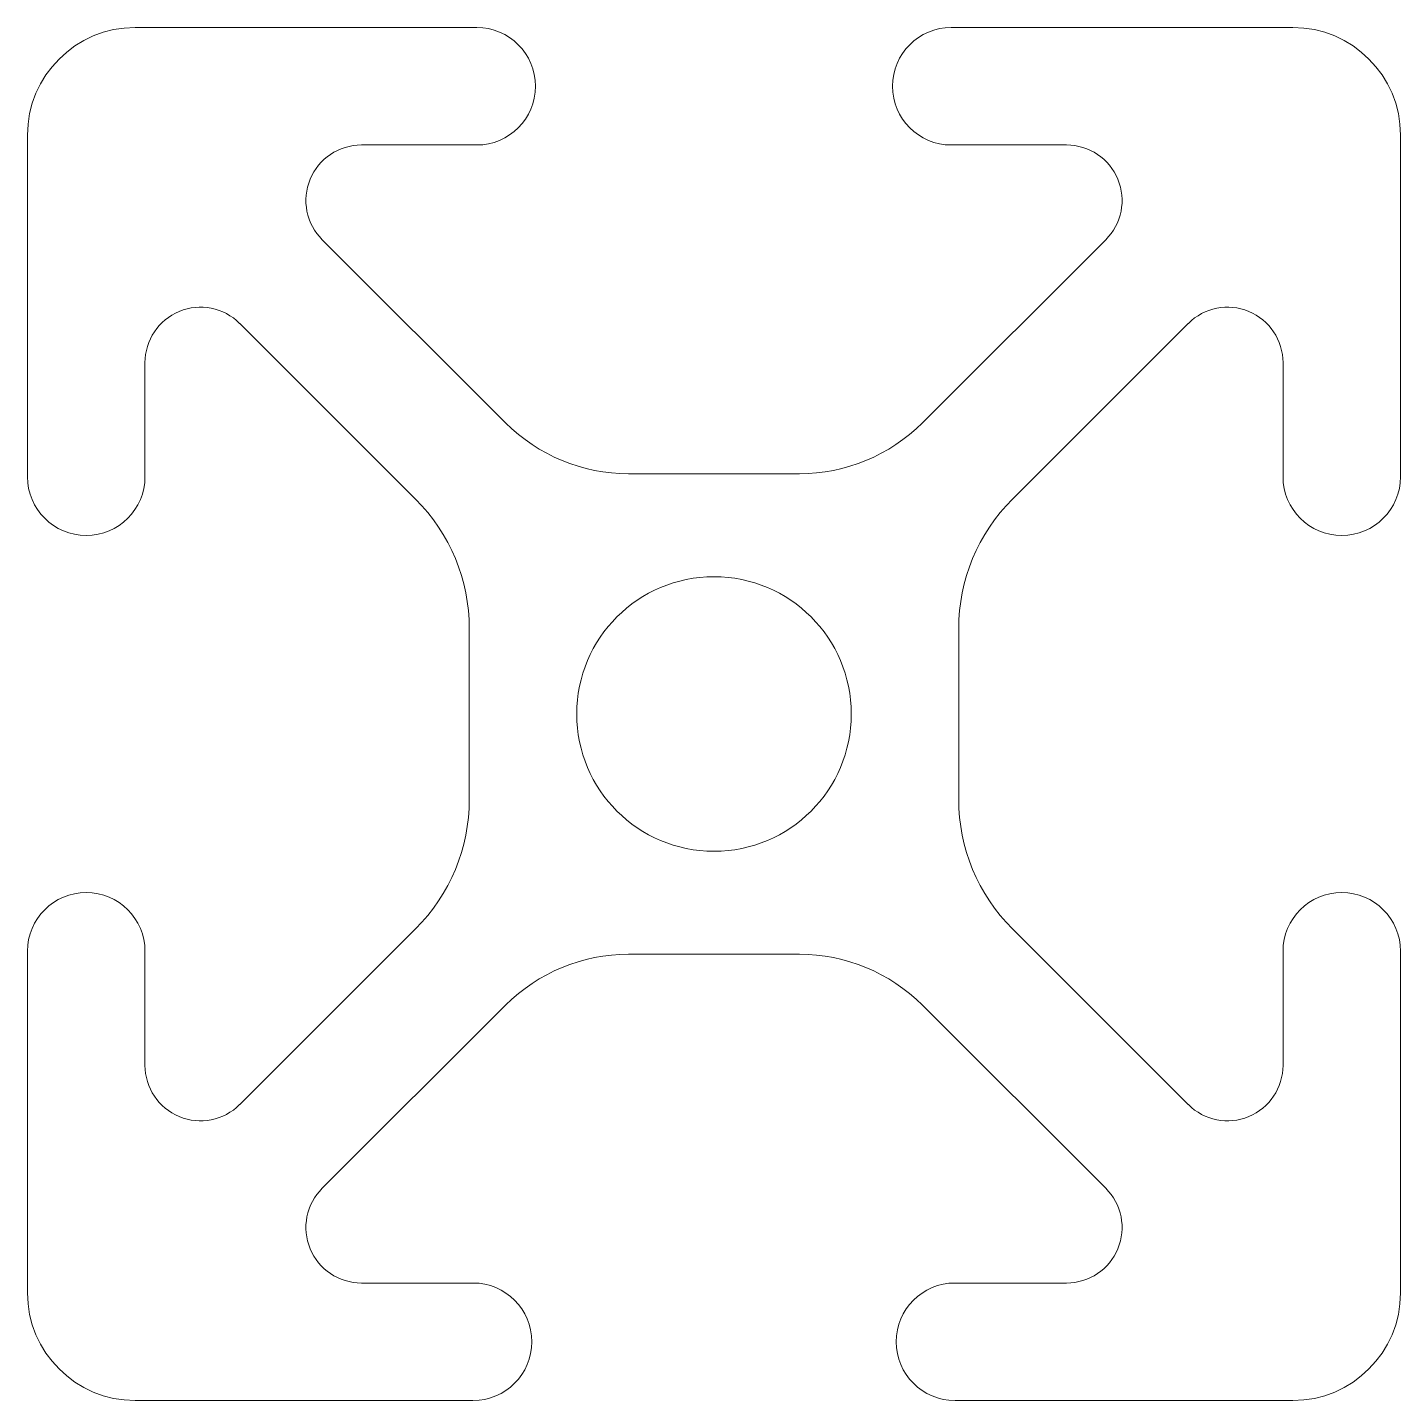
# Model space of a CAD drawing. Header units: millimetres. Extents: x -12.5 to 12.5, y -12.5 to 12.5.
import ezdxf

# ---------------------------------------------------------------- set-up
doc = ezdxf.new("R2010")
doc.units = ezdxf.units.MM

msp = doc.modelspace()

# ---------------------------------------------------------------- linework, layer by layer
at = {"color": 7, "linetype": 'Continuous', "lineweight": 15}
for p, q in [((-4.32, 12.5), (-10.537, 12.5)), ((10.537, 12.5), (4.32, 12.5)), ((-12.5, 10.537), (-12.5, 4.32)), ((12.5, 4.32), (12.5, 10.537)), ((-6.42, 10.36), (-4.32, 10.36)), ((4.32, 10.36), (6.42, 10.36)), ((-3.795, 5.302), (-7.134, 8.635)), ((7.134, 8.635), (3.795, 5.302)), ((-8.636, 7.112), (-5.432, 3.912)), ((5.432, 3.912), (8.636, 7.112)), ((-10.36, 4.32), (-10.36, 6.397)), ((10.36, 6.397), (10.36, 4.32)), ((1.555, 4.375), (-1.555, 4.375)), ((-4.455, 1.555), (-4.455, -1.555)), ((4.455, -1.555), (4.455, 1.555)), ((-5.432, -3.912), (-8.636, -7.112)), ((8.636, -7.112), (5.432, -3.912)), ((-12.5, -4.32), (-12.5, -10.537)), ((-10.36, -6.397), (-10.36, -4.32)), ((-1.555, -4.375), (1.555, -4.375)), ((10.36, -4.32), (10.36, -6.397)), ((12.5, -10.537), (12.5, -4.32)), ((-7.134, -8.635), (-3.795, -5.302)), ((3.795, -5.302), (7.134, -8.635)), ((-4.388, -10.36), (-6.42, -10.36)), ((6.42, -10.36), (4.388, -10.36)), ((-10.537, -12.5), (-4.388, -12.5)), ((4.388, -12.5), (10.537, -12.5))]:
    msp.add_line(p, q, dxfattribs=at)
msp.add_circle((0, 0), 2.5, dxfattribs=at)
for centre, radius, start, end in [((-4.32, 11.43), 1.07, 270, 90), ((4.32, 11.43), 1.07, 90, 270), ((-10.537, 10.537), 1.963, 90, 180), ((10.537, 10.537), 1.963, 0, 90), ((-6.42, 9.35), 1.01, 90, 225.042), ((6.42, 9.35), 1.01, 314.958, 90), ((-9.35, 6.397), 1.01, 45.042, 180), ((9.35, 6.397), 1.01, 0, 134.958), ((-1.555, 7.545), 3.17, 225.042, 270), ((1.555, 7.545), 3.17, 270, 314.958), ((-11.43, 4.32), 1.07, 180, 0), ((11.43, 4.32), 1.07, 180, 0), ((-7.785, 1.555), 3.33, 0, 45.042), ((7.785, 1.555), 3.33, 134.958, 180), ((-7.785, -1.555), 3.33, 314.958, 0), ((7.785, -1.555), 3.33, 180, 225.042), ((-11.43, -4.32), 1.07, 0, 180), ((11.43, -4.32), 1.07, 0, 180), ((-1.555, -7.545), 3.17, 90, 134.958), ((1.555, -7.545), 3.17, 45.042, 90), ((-9.35, -6.397), 1.01, 180, 314.958), ((9.35, -6.397), 1.01, 225.042, 0), ((-6.42, -9.35), 1.01, 134.958, 270), ((6.42, -9.35), 1.01, 270, 45.042), ((-4.388, -11.43), 1.07, 270, 90), ((4.388, -11.43), 1.07, 90, 270), ((-10.537, -10.537), 1.963, 180, 270), ((10.537, -10.537), 1.963, 270, 0)]:
    msp.add_arc(centre, radius, start, end, dxfattribs=at)

doc.saveas('drawing.dxf')
